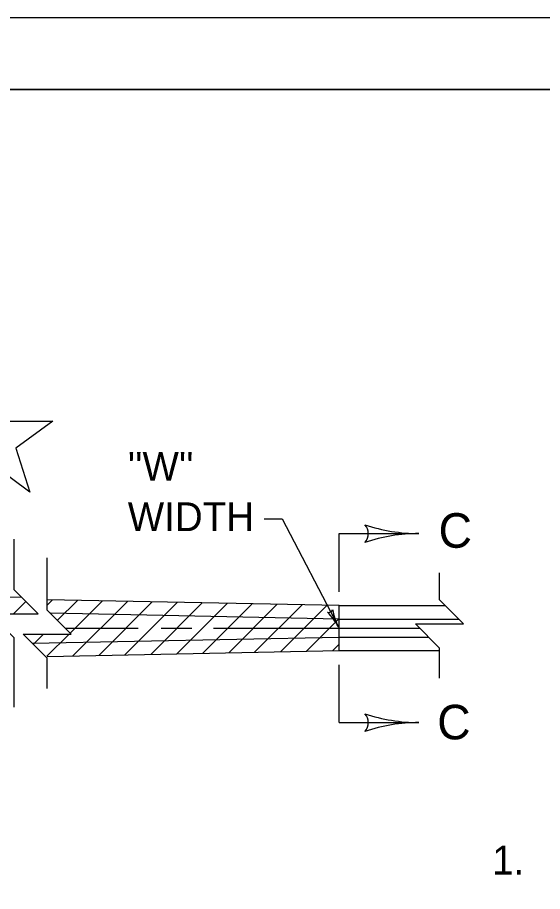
# Model space of a CAD drawing. Extents: x 998.4 to 1037, y 999 to 1022.8.
# Drawn here: x 1019.92 to 1023.56, y 1015.93 to 1022 of the extents above; entities that cross this region are included whole.
import ezdxf

# ---------------------------------------------------------------- set-up
doc = ezdxf.new("R2010")
doc.units = 0
for name, color, linetype in [('Level 1', 7, 'Continuous'), ('Level 10', 7, 'Continuous'), ('Level 11', 7, 'Continuous'), ('Level 14', 7, 'Continuous')]:
    doc.layers.add(name, color=color, linetype=linetype)

msp = doc.modelspace()

# ---------------------------------------------------------------- linework, layer by layer
at = {"layer": 'Level 1'}
for p, q in [((1021.6307, 1018.5174), (1021.7557, 1018.5174)), ((1021.6307, 1018.5174), (1021.7557, 1018.5174)), ((1021.7557, 1018.5174), (1022.1461, 1017.7678)), ((1021.7557, 1018.5174), (1022.1461, 1017.7678)), ((1022.1527, 1018.0114), (1022.1527, 1018.416)), ((1022.1527, 1018.416), (1022.7054, 1018.416)), ((1022.1527, 1018.0114), (1022.1527, 1018.416)), ((1022.1527, 1018.416), (1022.7054, 1018.416)), ((1019.9482, 1017.9726), (1016.1193, 1018.0491)), ((1019.9482, 1017.9726), (1016.1193, 1018.0491)), ((1019.8921, 1017.8583), (1019.9773, 1017.9435)), ((1019.8921, 1017.8583), (1019.9773, 1017.9435)), ((1022.1527, 1017.916), (1020.1253, 1017.9565)), ((1022.1527, 1017.916), (1020.1253, 1017.9565)), ((1020.1253, 1017.9197), (1020.1614, 1017.9558)), ((1020.1253, 1017.9197), (1020.1614, 1017.9558)), ((1020.1961, 1017.8138), (1020.3346, 1017.9523)), ((1020.1961, 1017.8138), (1020.3346, 1017.9523)), ((1020.2845, 1017.7253), (1020.508, 1017.9488)), ((1020.2845, 1017.7253), (1020.508, 1017.9488)), ((1020.3024, 1017.5664), (1020.6813, 1017.9453)), ((1020.3024, 1017.5664), (1020.6813, 1017.9453)), ((1020.4827, 1017.57), (1020.8546, 1017.9419)), ((1020.4827, 1017.57), (1020.8546, 1017.9419)), ((1020.6632, 1017.5737), (1021.0279, 1017.9384)), ((1020.6632, 1017.5737), (1021.0279, 1017.9384)), ((1020.8436, 1017.5773), (1021.2013, 1017.935)), ((1020.8436, 1017.5773), (1021.2013, 1017.935)), ((1021.0238, 1017.5808), (1021.3745, 1017.9315)), ((1021.0238, 1017.5808), (1021.3745, 1017.9315)), ((1021.2043, 1017.5845), (1021.5478, 1017.928)), ((1021.2043, 1017.5845), (1021.5478, 1017.928)), ((1021.3848, 1017.5881), (1021.7213, 1017.9246)), ((1021.3848, 1017.5881), (1021.7213, 1017.9246)), ((1021.565, 1017.5917), (1021.8944, 1017.9211)), ((1021.565, 1017.5917), (1021.8944, 1017.9211)), ((1021.7455, 1017.5953), (1022.0678, 1017.9177)), ((1021.7455, 1017.5953), (1022.0678, 1017.9177)), ((1022.1527, 1017.6035), (1022.1527, 1017.916)), ((1022.1527, 1017.916), (1022.8863, 1017.916)), ((1022.1527, 1017.6035), (1022.1527, 1017.916)), ((1022.1527, 1017.916), (1022.8863, 1017.916)), ((1022.1527, 1017.8223), (1020.1476, 1017.8623)), ((1022.1527, 1017.8223), (1020.1476, 1017.8623)), ((1021.9259, 1017.5989), (1022.1527, 1017.8257)), ((1021.9259, 1017.5989), (1022.1527, 1017.8257)), ((1022.1527, 1017.8223), (1022.98, 1017.8223)), ((1022.1527, 1017.8223), (1022.98, 1017.8223)), ((1020.2501, 1017.7598), (1020.7555, 1017.7598)), ((1020.2501, 1017.7598), (1020.7555, 1017.7598)), ((1020.917, 1017.7598), (1021.1296, 1017.7598)), ((1020.917, 1017.7598), (1021.1296, 1017.7598)), ((1021.2793, 1017.7598), (1022.7092, 1017.7598)), ((1021.2793, 1017.7598), (1022.7092, 1017.7598)), ((1020.0218, 1017.6546), (1022.1527, 1017.6973)), ((1020.0218, 1017.6546), (1022.1527, 1017.6973)), ((1020.0298, 1017.6474), (1020.1002, 1017.7178)), ((1020.0298, 1017.6474), (1020.1002, 1017.7178)), ((1020.1236, 1017.5644), (1020.277, 1017.7178)), ((1020.1236, 1017.5644), (1020.277, 1017.7178)), ((1022.1527, 1017.6973), (1022.7716, 1017.6973)), ((1022.1527, 1017.6973), (1022.7716, 1017.6973)), ((1022.1062, 1017.6025), (1022.1527, 1017.649)), ((1022.1062, 1017.6025), (1022.1527, 1017.649)), ((1020.1253, 1017.5629), (1022.1527, 1017.6035)), ((1020.1253, 1017.5629), (1022.1527, 1017.6035)), ((1022.1527, 1017.6035), (1022.8475, 1017.6035)), ((1022.1527, 1017.6035), (1022.8475, 1017.6035)), ((1022.1527, 1017.1035), (1022.1527, 1017.5054)), ((1022.1527, 1017.1035), (1022.1527, 1017.5054)), ((1022.1527, 1017.1035), (1022.7054, 1017.1035)), ((1022.1527, 1017.1035), (1022.7054, 1017.1035))]:
    msp.add_line(p, q, dxfattribs=at)
for points in [[(1007, 1000.5), (1035.5, 1000.5), (1035.5, 1021.5), (1007, 1021.5)], [(1019.3286, 1019.1962), (1019.6481, 1019.1962), (1019.7467, 1019.4997), (1019.8454, 1019.1962), (1020.1648, 1019.1962), (1019.9064, 1019.0083), (1020.0053, 1018.7046), (1019.7467, 1018.8923), (1019.4883, 1018.7046), (1019.5868, 1019.0083)]]:
    msp.add_lwpolyline(points, close=True, dxfattribs=at)
for points in [[(1019.8958, 1017.2112), (1019.8958, 1017.6916), (1019.7291, 1017.8583), (1020.0624, 1017.8583), (1019.8958, 1018.025), (1019.8958, 1018.3763)], [(1019.8958, 1017.2112), (1019.8958, 1017.6916), (1019.7291, 1017.8583), (1020.0624, 1017.8583), (1019.8958, 1018.025), (1019.8958, 1018.3763)], [(1020.1253, 1017.3407), (1020.1253, 1017.5511), (1019.9587, 1017.7178), (1020.292, 1017.7178), (1020.1253, 1017.8845), (1020.1253, 1018.2468)], [(1020.1253, 1017.3407), (1020.1253, 1017.5511), (1019.9587, 1017.7178), (1020.292, 1017.7178), (1020.1253, 1017.8845), (1020.1253, 1018.2468)], [(1022.8475, 1017.4117), (1022.8475, 1017.6213), (1022.6808, 1017.7881), (1023.0142, 1017.7881), (1022.8475, 1017.9548), (1022.8475, 1018.1426)], [(1022.8475, 1017.4117), (1022.8475, 1017.6213), (1022.6808, 1017.7881), (1023.0142, 1017.7881), (1022.8475, 1017.9548), (1022.8475, 1018.1426)]]:
    msp.add_lwpolyline(points, dxfattribs=at)
for centre, radius, start, end in [((1022.2598, 1018.4161), 0.0938, 318.7746, 40.89129), ((1022.2598, 1018.4161), 0.0938, 318.7746, 40.89129), ((1022.7054, 1019.5879), 1.1719, 251.34716, 269.99389), ((1022.7054, 1019.5879), 1.1719, 251.34716, 269.99389), ((1022.7054, 1017.2441), 1.1719, 90, 108.66878), ((1022.7054, 1017.2441), 1.1719, 90, 108.66878), ((1022.7054, 1017.2441), 1.1719, 89.98778, 90), ((1022.7054, 1017.2441), 1.1719, 89.98778, 90), ((1022.0775, 1017.8995), 0.0312, 256.28451, 338.40121), ((1022.0775, 1017.8995), 0.0312, 256.28451, 338.40121), ((1021.7996, 1017.5873), 0.3906, 27.50991, 46.1787), ((1021.7996, 1017.5873), 0.3906, 27.50991, 46.1787), ((1022.4925, 1017.9482), 0.3906, 188.85707, 207.5038), ((1022.4925, 1017.9482), 0.3906, 188.85707, 207.5038), ((1021.7996, 1017.5873), 0.3906, 27.49769, 27.50991), ((1021.7996, 1017.5873), 0.3906, 27.49769, 27.50991), ((1022.2598, 1017.1036), 0.0938, 318.7746, 40.89129), ((1022.2598, 1017.1036), 0.0938, 318.7746, 40.89129), ((1022.7054, 1018.2754), 1.1719, 251.34716, 269.99389), ((1022.7054, 1018.2754), 1.1719, 251.34716, 269.99389), ((1022.7054, 1015.9316), 1.1719, 90, 108.66878), ((1022.7054, 1015.9316), 1.1719, 90, 108.66878), ((1022.7054, 1015.9316), 1.1719, 89.98778, 90), ((1022.7054, 1015.9316), 1.1719, 89.98778, 90)]:
    msp.add_arc(centre, radius, start, end, dxfattribs=at)
at = {"layer": 'Level 10'}
msp.add_line((1007, 1021.5), (1035.5, 1021.5), dxfattribs=at)
msp.add_line((1007, 1021.5), (1035.5, 1021.5), dxfattribs=at)
at = {"layer": 'Level 11'}
msp.add_lwpolyline([(1007, 1021.5), (1035.5, 1021.5), (1035.5, 1000.5), (1007, 1000.5)], close=True, dxfattribs=at)
at = {"layer": 'Level 14'}
msp.add_line((1000, 1022), (1036, 1022), dxfattribs=at)

# ---------------------------------------------------------------- texts
at = {"layer": 'Level 1'}
for s, height, p in [("''W''", 0.2, (1020.6843, 1018.7831)), ('WIDTH', 0.2, (1020.6843, 1018.4331)), ('C', 0.24, (1022.8418, 1018.3175)), ('C', 0.24, (1022.8418, 1018.3175)), ('C', 0.24, (1022.8324, 1016.9868)), ('C', 0.24, (1022.8324, 1016.9868)), ('1.', 0.2, (1023.2137, 1016.0483))]:
    msp.add_text(s, height=height, dxfattribs=at).set_placement(p)

doc.saveas('drawing.dxf')
